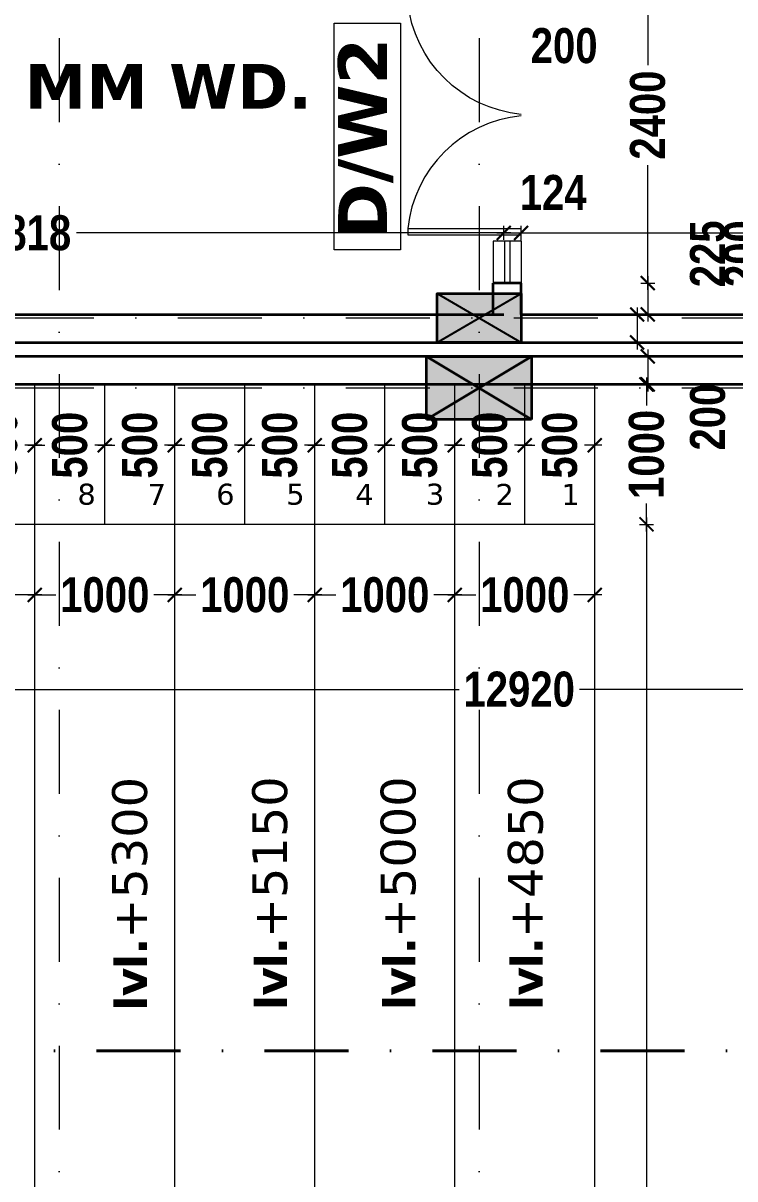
# Model space of a CAD drawing. Header units: millimetres. Extents: x -3092155 to 4513934, y -12317808 to 1850003.
# Drawn here: x -435773 to -430688, y -5690854 to -5682594 of the extents above; entities that cross this region are included whole.
import ezdxf

# ---------------------------------------------------------------- set-up
doc = ezdxf.new("R2010")
doc.units = ezdxf.units.MM
doc.header["$LTSCALE"] = 2
doc.header["$MEASUREMENT"] = 0
doc.header["$PDMODE"] = 34
doc.header["$PDSIZE"] = 500
doc.linetypes.add('DASHDOT', pattern=[1, 0.5, -0.25, 0, -0.25])
doc.linetypes.add('HIDDEN', pattern=[0.375, 0.25, -0.125])
for name, color, linetype, lineweight in [('coloumn', 10, 'Continuous', 35), ('D DIM', 250, 'Continuous', 9), ('DOOR', 27, 'Continuous', 5), ('DW2', 10, 'Continuous', 9), ('expen. jt.', 130, 'Continuous', 35), ('glass', 5, 'Continuous', 15), ('GRID', 251, 'DASHDOT', 5), ('PROJ', 251, 'HIDDEN', 5), ('SILL', 74, 'Continuous', 9), ('Step', 251, 'Continuous', 9), ('TEXT', 7, 'Continuous', 13), ('WAll', 250, 'Continuous', 35)]:
    doc.layers.add(name, color=color, linetype=linetype, lineweight=lineweight)
doc.styles.add('INNER DIM', font='ARIALNB.TTF', dxfattribs={"height": 250})
doc.styles.add('style2', font='verdana.ttf')
doc.dimstyles.new('external final', dxfattribs={"dimscale": 0, "dimtxt": 250, "dimasz": 100, "dimexe": 50, "dimexo": 50, "dimgap": 50, "dimtad": 0, "dimdec": 0, "dimzin": 0, "dimdsep": 46, "dimtxsty": 'INNER DIM', "dimblk": 'ARCHTICK', "dimcen": 100, "dimdle": 50, "dimclrd": 256, "dimclre": 256, "dimclrt": 256, "dimadec": 0, "dimazin": 0, "dimtfac": 1, "dimtdec": 0, "dimtix": 1, "dimtmove": 1, "dimatfit": 3, "dimfxl": 50, "dimfxlon": 1, "dimtolj": 1, "dimtzin": 0, "dimlwd": -1, "dimlwe": -1, "dimarcsym": 1})
doc.dimstyles.new('INNER DIM', dxfattribs={"dimscale": 0, "dimtxt": 250, "dimasz": 100, "dimexe": 50, "dimexo": 50, "dimgap": 50, "dimtad": 0, "dimdec": 0, "dimzin": 0, "dimdsep": 46, "dimtxsty": 'INNER DIM', "dimblk": 'ARCHTICK', "dimcen": 100, "dimdle": 50, "dimclrd": 256, "dimclre": 256, "dimclrt": 256, "dimadec": 0, "dimazin": 0, "dimtfac": 1, "dimtdec": 0, "dimtix": 1, "dimtmove": 2, "dimatfit": 3, "dimfxl": 50, "dimfxlon": 1, "dimtolj": 1, "dimtzin": 0, "dimlwd": -1, "dimlwe": -1, "dimarcsym": 1})

# ---------------------------------------------------------------- blocks, each defined once
blk = doc.blocks.new('1000 DOOR R')
at = {"layer": 'DOOR', "color": 252, "ltscale": 200}
for p, q in [((-900, -900), (0, -900)), ((-900, -900), (-900, -950)), ((0, -1000), (0, -900)), ((-900, -950), (0, -950))]:
    blk.add_line(p, q, dxfattribs=at)
blk.add_arc((96.2, -1003), 1001.5, 95.46124, 174.09882, dxfattribs=at)
blk = doc.blocks.new('A$C44E84F5B')
at = {"layer": 'SILL', "ltscale": 0.1, "extrusion": (0, 0, -1), "xscale": -0.8999999999990947, "yscale": 0.8999999999990947, "zscale": -0.900000000403865, "rotation": 180}
blk.add_blockref('1000 DOOR R', (0, 900), dxfattribs=at)
at = {"layer": 'SILL', "ltscale": 0.1, "extrusion": (0, 0, -1), "xscale": 0.8999999999990947, "yscale": 0.8999999999990947, "zscale": -0.900000000403865}
blk.add_blockref('1000 DOOR R', (0, 900), dxfattribs=at)
blk = doc.blocks.new('_ArchTick')
at = {"color": 0, "linetype": 'ByBlock', "const_width": 0.15}
blk.add_lwpolyline([(-0.5, -0.5), (0.5, 0.5)], dxfattribs=at)
blk = doc.blocks.new('*D666')
at = {"layer": 'D DIM', "ltscale": 100, "transparency": 16777216}
for p, q in [((-432465.1, -5682396.7), (-432165.1, -5682396.7)), ((-432415.1, -5682346.7), (-432415.1, -5682446.7)), ((-432215.1, -5682346.7), (-432215.1, -5682446.7))]:
    blk.add_line(p, q, dxfattribs=at)
at = {"layer": 'Defpoints', "color": 0, "lineweight": 50, "ltscale": 100, "transparency": 16777216}
for p in [(-432415.1, -5682051.2), (-432215.1, -5682051.2), (-432215.1, -5682396.7)]:
    blk.add_point(p, dxfattribs=at)
at = {"layer": 'D DIM', "ltscale": 100, "transparency": 16777216, "xscale": 100, "yscale": 100, "zscale": 100, "rotation": 180}
blk.add_blockref('_ArchTick', (-432415.1, -5682396.7), dxfattribs=at)
at = {"layer": 'D DIM', "ltscale": 100, "transparency": 16777216, "xscale": 100, "yscale": 100, "zscale": 100}
blk.add_blockref('_ArchTick', (-432215.1, -5682396.7), dxfattribs=at)
at = {"layer": 'D DIM', "ltscale": 100, "transparency": 16777216, "insert": (-431908, -5682756.3), "char_height": 250, "attachment_point": 5, "style": 'INNER DIM'}
blk.add_mtext('\\A1;200', dxfattribs=at)
blk = doc.blocks.new('*D678')
at = {"layer": 'D DIM', "ltscale": 100, "transparency": 16777216}
for p, q in [((-439156.7, -5684143.8), (-439156.7, -5684043.8)), ((-432338.9, -5684143.8), (-432338.9, -5684043.8)), ((-439206.7, -5684093.8), (-436104, -5684093.8)), ((-432288.9, -5684093.8), (-435391.6, -5684093.8))]:
    blk.add_line(p, q, dxfattribs=at)
at = {"layer": 'Defpoints', "color": 0, "lineweight": 50, "ltscale": 100, "transparency": 16777216}
for p in [(-432338.9, -5684093.8), (-432338.9, -5684451.2), (-439156.7, -5684676.2)]:
    blk.add_point(p, dxfattribs=at)
at = {"layer": 'D DIM', "ltscale": 100, "transparency": 16777216, "xscale": 100, "yscale": 100, "zscale": 100, "rotation": 180}
blk.add_blockref('_ArchTick', (-439156.7, -5684093.8), dxfattribs=at)
at = {"layer": 'D DIM', "ltscale": 100, "transparency": 16777216, "xscale": 100, "yscale": 100, "zscale": 100}
blk.add_blockref('_ArchTick', (-432338.9, -5684093.8), dxfattribs=at)
at = {"layer": 'D DIM', "ltscale": 100, "transparency": 16777216, "insert": (-435747.8, -5684093.8), "char_height": 250, "attachment_point": 5, "style": 'INNER DIM'}
blk.add_mtext('\\A1;6818', dxfattribs=at)
blk = doc.blocks.new('*D679')
at = {"layer": 'D DIM', "ltscale": 100, "transparency": 16777216}
for p, q in [((-432338.9, -5684143.8), (-432338.9, -5684043.8)), ((-432215.1, -5684143.8), (-432215.1, -5684043.8)), ((-432388.9, -5684093.8), (-432165.1, -5684093.8))]:
    blk.add_line(p, q, dxfattribs=at)
at = {"layer": 'Defpoints', "color": 0, "lineweight": 50, "ltscale": 100, "transparency": 16777216}
for p in [(-432215.1, -5684093.8), (-432338.9, -5684451.2), (-432215.1, -5684451.2)]:
    blk.add_point(p, dxfattribs=at)
at = {"layer": 'D DIM', "ltscale": 100, "transparency": 16777216, "xscale": 100, "yscale": 100, "zscale": 100, "rotation": 180}
blk.add_blockref('_ArchTick', (-432338.9, -5684093.8), dxfattribs=at)
at = {"layer": 'D DIM', "ltscale": 100, "transparency": 16777216, "xscale": 100, "yscale": 100, "zscale": 100}
blk.add_blockref('_ArchTick', (-432215.1, -5684093.8), dxfattribs=at)
at = {"layer": 'D DIM', "ltscale": 100, "transparency": 16777216, "insert": (-431985.7, -5683804.2), "char_height": 250, "attachment_point": 5, "style": 'INNER DIM'}
blk.add_mtext('\\A1;124', dxfattribs=at)
blk = doc.blocks.new('*D680')
at = {"layer": 'D DIM', "ltscale": 100, "transparency": 16777216}
for p, q in [((-432215.1, -5684143.8), (-432215.1, -5684043.8)), ((-425569.3, -5684143.8), (-425569.3, -5684043.8)), ((-432265.1, -5684093.8), (-429249.7, -5684093.8)), ((-425519.3, -5684093.8), (-428534.7, -5684093.8))]:
    blk.add_line(p, q, dxfattribs=at)
at = {"layer": 'Defpoints', "color": 0, "lineweight": 50, "ltscale": 100, "transparency": 16777216}
for p in [(-425569.3, -5684093.8), (-432215.1, -5684451.2), (-425569.3, -5684676.2)]:
    blk.add_point(p, dxfattribs=at)
at = {"layer": 'D DIM', "ltscale": 100, "transparency": 16777216, "xscale": 100, "yscale": 100, "zscale": 100, "rotation": 180}
blk.add_blockref('_ArchTick', (-432215.1, -5684093.8), dxfattribs=at)
at = {"layer": 'D DIM', "ltscale": 100, "transparency": 16777216, "xscale": 100, "yscale": 100, "zscale": 100}
blk.add_blockref('_ArchTick', (-425569.3, -5684093.8), dxfattribs=at)
at = {"layer": 'D DIM', "ltscale": 100, "transparency": 16777216, "insert": (-428892.2, -5684093.8), "char_height": 250, "attachment_point": 5, "style": 'INNER DIM'}
blk.add_mtext('\\A1;6646', dxfattribs=at)
blk = doc.blocks.new('*D213')
at = {"layer": 'D DIM', "ltscale": 100, "transparency": 16777216}
for p, q in [((-438739.3, -5687355.4), (-432659, -5687355.4)), ((-438689.3, -5687305.4), (-438689.3, -5687405.4)), ((-425718.9, -5687355.4), (-431799.2, -5687355.4)), ((-425768.9, -5687305.4), (-425768.9, -5687405.4))]:
    blk.add_line(p, q, dxfattribs=at)
at = {"layer": 'Defpoints', "color": 0, "lineweight": 50, "ltscale": 100, "transparency": 16777216}
for p in [(-438689.3, -5687157.6), (-425768.9, -5687157.6), (-425768.9, -5687355.4)]:
    blk.add_point(p, dxfattribs=at)
at = {"layer": 'D DIM', "ltscale": 100, "transparency": 16777216, "xscale": 100, "yscale": 100, "zscale": 100, "rotation": 180}
blk.add_blockref('_ArchTick', (-438689.3, -5687355.4), dxfattribs=at)
at = {"layer": 'D DIM', "ltscale": 100, "transparency": 16777216, "xscale": 100, "yscale": 100, "zscale": 100}
blk.add_blockref('_ArchTick', (-425768.9, -5687355.4), dxfattribs=at)
at = {"layer": 'D DIM', "ltscale": 100, "transparency": 16777216, "insert": (-432229.1, -5687355.4), "char_height": 250, "attachment_point": 5, "style": 'INNER DIM'}
blk.add_mtext('\\A1;12920', dxfattribs=at)
blk = doc.blocks.new('*D730')
at = {"layer": 'D DIM', "ltscale": 100, "transparency": 16777216}
for p, q in [((-438689.1, 360.6), (-438689.1, 460.6)), ((998.8, 360.6), (998.8, 460.6)), ((1048.8, 410.6), (-438739.1, 410.6))]:
    blk.add_line(p, q, dxfattribs=at)
at = {"layer": 'Defpoints', "color": 0, "lineweight": 50, "ltscale": 100, "transparency": 16777216}
for p in [(-438689.1, 410.6), (998.8, 0), (-438689.1, -5723126.2)]:
    blk.add_point(p, dxfattribs=at)
at = {"layer": 'D DIM', "ltscale": 100, "transparency": 16777216, "xscale": 100, "yscale": 100, "zscale": 100, "rotation": 180}
blk.add_blockref('_ArchTick', (-438689.1, 410.6), dxfattribs=at)
at = {"layer": 'D DIM', "ltscale": 100, "transparency": 16777216, "xscale": 100, "yscale": 100, "zscale": 100}
blk.add_blockref('_ArchTick', (998.8, 410.6), dxfattribs=at)
at = {"layer": 'D DIM', "ltscale": 100, "transparency": 16777216, "insert": (1326.5, 835.2), "char_height": 250, "attachment_point": 5, "style": 'INNER DIM'}
blk.add_mtext('\\A1;439688', dxfattribs=at)
blk = doc.blocks.new('*D288')
at = {"layer": 'D DIM', "ltscale": 100, "transparency": 16777216}
for p, q in [((-431310.8, -5682001.2), (-431310.8, -5682893.2)), ((-431360.8, -5682051.2), (-431260.8, -5682051.2)), ((-431310.8, -5684501.2), (-431310.8, -5683609.2)), ((-431360.8, -5684451.2), (-431260.8, -5684451.2))]:
    blk.add_line(p, q, dxfattribs=at)
at = {"layer": 'Defpoints', "color": 0, "lineweight": 50, "ltscale": 100, "transparency": 16777216}
for p in [(-432138.9, -5682051.2), (-432138.9, -5684451.2), (-431310.8, -5684451.2)]:
    blk.add_point(p, dxfattribs=at)
at = {"layer": 'D DIM', "ltscale": 100, "transparency": 16777216, "xscale": 100, "yscale": 100, "zscale": 100}
for p, rotation in [((-431310.8, -5682051.2), 90), ((-431310.8, -5684451.2), 270)]:
    blk.add_blockref('_ArchTick', p, dxfattribs=dict(at, rotation=rotation))
at = {"layer": 'D DIM', "ltscale": 100, "transparency": 16777216, "insert": (-431310.8, -5683251.2), "char_height": 250, "attachment_point": 5, "rotation": 90, "style": 'INNER DIM'}
blk.add_mtext('\\A1;2400', dxfattribs=at)
blk = doc.blocks.new('*D767')
at = {"layer": 'D DIM', "ltscale": 100, "transparency": 16777216}
for p, q in [((-431360.8, -5684451.2), (-431260.8, -5684451.2)), ((-431310.8, -5684401.2), (-431310.8, -5684726.2)), ((-431360.8, -5684676.2), (-431260.8, -5684676.2))]:
    blk.add_line(p, q, dxfattribs=at)
at = {"layer": 'Defpoints', "color": 0, "lineweight": 50, "ltscale": 100, "transparency": 16777216}
for p in [(-432138.9, -5684451.2), (-432215.1, -5684676.2), (-431310.8, -5684676.2)]:
    blk.add_point(p, dxfattribs=at)
at = {"layer": 'D DIM', "ltscale": 100, "transparency": 16777216, "xscale": 100, "yscale": 100, "zscale": 100}
for p, rotation in [((-431310.8, -5684451.2), 90), ((-431310.8, -5684676.2), 270)]:
    blk.add_blockref('_ArchTick', p, dxfattribs=dict(at, rotation=rotation))
at = {"layer": 'D DIM', "ltscale": 100, "transparency": 16777216, "insert": (-430882, -5684242.9), "char_height": 250, "attachment_point": 5, "rotation": 90, "style": 'INNER DIM'}
blk.add_mtext('\\A1;225', dxfattribs=at)
blk = doc.blocks.new('*D768')
at = {"layer": 'D DIM', "ltscale": 100, "transparency": 16777216}
for p, q in [((-431386.2, -5684626.2), (-431386.2, -5684926.2)), ((-431436.2, -5684676.2), (-431336.2, -5684676.2)), ((-431436.2, -5684876.2), (-431336.2, -5684876.2))]:
    blk.add_line(p, q, dxfattribs=at)
at = {"layer": 'Defpoints', "color": 0, "lineweight": 50, "ltscale": 100, "transparency": 16777216}
for p in [(-432215.1, -5684676.2), (-432214.3, -5684876.2), (-431386.2, -5684876.2)]:
    blk.add_point(p, dxfattribs=at)
at = {"layer": 'D DIM', "ltscale": 100, "transparency": 16777216, "xscale": 100, "yscale": 100, "zscale": 100}
for p, rotation in [((-431386.2, -5684676.2), 90), ((-431386.2, -5684876.2), 270)]:
    blk.add_blockref('_ArchTick', p, dxfattribs=dict(at, rotation=rotation))
at = {"layer": 'D DIM', "ltscale": 100, "transparency": 16777216, "insert": (-430639.8, -5684241.1), "char_height": 250, "attachment_point": 5, "rotation": 90, "style": 'INNER DIM'}
blk.add_mtext('\\A1;200', dxfattribs=at)
blk = doc.blocks.new('*D289')
at = {"layer": 'D DIM', "ltscale": 100, "transparency": 16777216}
for p, q in [((-431360.8, -5684976.2), (-431260.8, -5684976.2)), ((-431310.8, -5684926.2), (-431310.8, -5685226.2)), ((-431360.8, -5685176.2), (-431260.8, -5685176.2))]:
    blk.add_line(p, q, dxfattribs=at)
at = {"layer": 'Defpoints', "color": 0, "lineweight": 50, "ltscale": 100, "transparency": 16777216}
for p in [(-432139.3, -5684976.2), (-432139.3, -5685176.2), (-431310.8, -5685176.2)]:
    blk.add_point(p, dxfattribs=at)
at = {"layer": 'D DIM', "ltscale": 100, "transparency": 16777216, "xscale": 100, "yscale": 100, "zscale": 100}
for p, rotation in [((-431310.8, -5684976.2), 90), ((-431310.8, -5685176.2), 270)]:
    blk.add_blockref('_ArchTick', p, dxfattribs=dict(at, rotation=rotation))
at = {"layer": 'D DIM', "ltscale": 100, "transparency": 16777216, "insert": (-430882, -5685409.6), "char_height": 250, "attachment_point": 5, "rotation": 90, "style": 'INNER DIM'}
blk.add_mtext('\\A1;200', dxfattribs=at)
blk = doc.blocks.new('*D290')
at = {"layer": 'D DIM', "ltscale": 100, "transparency": 16777216}
for p, q in [((-430347.3, -5685126.2), (-430347.3, -5690771.4)), ((-430397.3, -5685176.2), (-430297.3, -5685176.2)), ((-430347.3, -5697276.2), (-430347.3, -5691631.1)), ((-430397.3, -5697226.2), (-430297.3, -5697226.2))]:
    blk.add_line(p, q, dxfattribs=at)
at = {"layer": 'Defpoints', "color": 0, "lineweight": 50, "ltscale": 100, "transparency": 16777216}
for p in [(-432139.3, -5685176.2), (-432139.3, -5697226.2), (-430347.3, -5697226.2)]:
    blk.add_point(p, dxfattribs=at)
at = {"layer": 'D DIM', "ltscale": 100, "transparency": 16777216, "xscale": 100, "yscale": 100, "zscale": 100}
for p, rotation in [((-430347.3, -5685176.2), 90), ((-430347.3, -5697226.2), 270)]:
    blk.add_blockref('_ArchTick', p, dxfattribs=dict(at, rotation=rotation))
at = {"layer": 'D DIM', "ltscale": 100, "transparency": 16777216, "insert": (-430347.3, -5691201.2), "char_height": 250, "attachment_point": 5, "rotation": 90, "style": 'INNER DIM'}
blk.add_mtext('\\A1;12050', dxfattribs=at)
blk = doc.blocks.new('*D450')
at = {"layer": 'D DIM', "ltscale": 100, "transparency": 16777216}
for p, q in [((-431319.4, -5686126.2), (-431319.4, -5691730.6)), ((-431369.4, -5686176.2), (-431269.4, -5686176.2)), ((-431319.4, -5696276.4), (-431319.4, -5692590.3)), ((-431369.4, -5696226.4), (-431269.4, -5696226.4))]:
    blk.add_line(p, q, dxfattribs=at)
at = {"layer": 'Defpoints', "color": 0, "lineweight": 50, "ltscale": 100, "transparency": 16777216}
for p in [(-431689.3, -5686176.2), (-431319.4, -5686176.2), (-431957.4, -5696226.4)]:
    blk.add_point(p, dxfattribs=at)
at = {"layer": 'D DIM', "ltscale": 100, "transparency": 16777216, "xscale": 100, "yscale": 100, "zscale": 100}
for p, rotation in [((-431319.4, -5686176.2), 90), ((-431319.4, -5696226.4), 270)]:
    blk.add_blockref('_ArchTick', p, dxfattribs=dict(at, rotation=rotation))
at = {"layer": 'D DIM', "ltscale": 100, "transparency": 16777216, "insert": (-431319.4, -5692160.4), "char_height": 250, "attachment_point": 5, "rotation": 90, "style": 'INNER DIM'}
blk.add_mtext('\\A1;10050', dxfattribs=at)
blk = doc.blocks.new('*D451')
at = {"layer": 'D DIM', "ltscale": 100, "transparency": 16777216}
for p, q in [((-431319.4, -5685126.2), (-431319.4, -5685326)), ((-431369.4, -5685176.2), (-431269.4, -5685176.2)), ((-431319.4, -5686226.2), (-431319.4, -5686026.5)), ((-431369.4, -5686176.2), (-431269.4, -5686176.2))]:
    blk.add_line(p, q, dxfattribs=at)
at = {"layer": 'Defpoints', "color": 0, "lineweight": 50, "ltscale": 100, "transparency": 16777216}
for p in [(-431689.3, -5685176.2), (-431319.4, -5685176.2), (-431689.3, -5686176.2)]:
    blk.add_point(p, dxfattribs=at)
at = {"layer": 'D DIM', "ltscale": 100, "transparency": 16777216, "xscale": 100, "yscale": 100, "zscale": 100}
for p, rotation in [((-431319.4, -5685176.2), 90), ((-431319.4, -5686176.2), 270)]:
    blk.add_blockref('_ArchTick', p, dxfattribs=dict(at, rotation=rotation))
at = {"layer": 'D DIM', "ltscale": 100, "transparency": 16777216, "insert": (-431319.4, -5685676.2), "char_height": 250, "attachment_point": 5, "rotation": 90, "style": 'INNER DIM'}
blk.add_mtext('\\A1;1000', dxfattribs=at)
blk = doc.blocks.new('*D454')
at = {"layer": 'D DIM', "ltscale": 100, "transparency": 16777216}
for p, q in [((-436739.3, -5686680.4), (-436539.5, -5686680.4)), ((-436689.3, -5686680.4), (-436689.3, -5686630.4)), ((-435639.3, -5686680.4), (-435839.1, -5686680.4)), ((-435689.3, -5686680.4), (-435689.3, -5686630.4))]:
    blk.add_line(p, q, dxfattribs=at)
at = {"layer": 'Defpoints', "color": 0, "lineweight": 50, "ltscale": 100, "transparency": 16777216}
for p in [(-436689.3, -5686680.4), (-435689.3, -5686680.4), (-435689.3, -5686680.4)]:
    blk.add_point(p, dxfattribs=at)
at = {"layer": 'D DIM', "ltscale": 100, "transparency": 16777216, "xscale": 100, "yscale": 100, "zscale": 100, "rotation": 180}
blk.add_blockref('_ArchTick', (-436689.3, -5686680.4), dxfattribs=at)
at = {"layer": 'D DIM', "ltscale": 100, "transparency": 16777216, "xscale": 100, "yscale": 100, "zscale": 100}
blk.add_blockref('_ArchTick', (-435689.3, -5686680.4), dxfattribs=at)
at = {"layer": 'D DIM', "ltscale": 100, "transparency": 16777216, "insert": (-436189.3, -5686680.4), "char_height": 250, "attachment_point": 5, "style": 'INNER DIM'}
blk.add_mtext('\\A1;1000', dxfattribs=at)
blk = doc.blocks.new('*D455')
at = {"layer": 'D DIM', "ltscale": 100, "transparency": 16777216}
for p, q in [((-435739.3, -5686680.4), (-435539.5, -5686680.4)), ((-435689.3, -5686680.4), (-435689.3, -5686630.4)), ((-434639.3, -5686680.4), (-434839.1, -5686680.4)), ((-434689.3, -5686680.4), (-434689.3, -5686630.4))]:
    blk.add_line(p, q, dxfattribs=at)
at = {"layer": 'Defpoints', "color": 0, "lineweight": 50, "ltscale": 100, "transparency": 16777216}
for p in [(-435689.3, -5686680.4), (-434689.3, -5686680.4), (-434689.3, -5686680.4)]:
    blk.add_point(p, dxfattribs=at)
at = {"layer": 'D DIM', "ltscale": 100, "transparency": 16777216, "xscale": 100, "yscale": 100, "zscale": 100, "rotation": 180}
blk.add_blockref('_ArchTick', (-435689.3, -5686680.4), dxfattribs=at)
at = {"layer": 'D DIM', "ltscale": 100, "transparency": 16777216, "xscale": 100, "yscale": 100, "zscale": 100}
blk.add_blockref('_ArchTick', (-434689.3, -5686680.4), dxfattribs=at)
at = {"layer": 'D DIM', "ltscale": 100, "transparency": 16777216, "insert": (-435189.3, -5686680.4), "char_height": 250, "attachment_point": 5, "style": 'INNER DIM'}
blk.add_mtext('\\A1;1000', dxfattribs=at)
blk = doc.blocks.new('*D456')
at = {"layer": 'D DIM', "ltscale": 100, "transparency": 16777216}
for p, q in [((-434739.3, -5686680.4), (-434539.5, -5686680.4)), ((-434689.3, -5686680.4), (-434689.3, -5686630.4)), ((-433639.3, -5686680.4), (-433839.1, -5686680.4)), ((-433689.3, -5686680.4), (-433689.3, -5686630.4))]:
    blk.add_line(p, q, dxfattribs=at)
at = {"layer": 'Defpoints', "color": 0, "lineweight": 50, "ltscale": 100, "transparency": 16777216}
for p in [(-434689.3, -5686680.4), (-433689.3, -5686680.4), (-433689.3, -5686680.4)]:
    blk.add_point(p, dxfattribs=at)
at = {"layer": 'D DIM', "ltscale": 100, "transparency": 16777216, "xscale": 100, "yscale": 100, "zscale": 100, "rotation": 180}
blk.add_blockref('_ArchTick', (-434689.3, -5686680.4), dxfattribs=at)
at = {"layer": 'D DIM', "ltscale": 100, "transparency": 16777216, "xscale": 100, "yscale": 100, "zscale": 100}
blk.add_blockref('_ArchTick', (-433689.3, -5686680.4), dxfattribs=at)
at = {"layer": 'D DIM', "ltscale": 100, "transparency": 16777216, "insert": (-434189.3, -5686680.4), "char_height": 250, "attachment_point": 5, "style": 'INNER DIM'}
blk.add_mtext('\\A1;1000', dxfattribs=at)
blk = doc.blocks.new('*D457')
at = {"layer": 'D DIM', "ltscale": 100, "transparency": 16777216}
for p, q in [((-433739.3, -5686680.4), (-433539.5, -5686680.4)), ((-433689.3, -5686680.4), (-433689.3, -5686630.4)), ((-432639.3, -5686680.4), (-432839.1, -5686680.4)), ((-432689.3, -5686680.4), (-432689.3, -5686630.4))]:
    blk.add_line(p, q, dxfattribs=at)
at = {"layer": 'Defpoints', "color": 0, "lineweight": 50, "ltscale": 100, "transparency": 16777216}
for p in [(-433689.3, -5686680.4), (-432689.3, -5686680.4), (-432689.3, -5686680.4)]:
    blk.add_point(p, dxfattribs=at)
at = {"layer": 'D DIM', "ltscale": 100, "transparency": 16777216, "xscale": 100, "yscale": 100, "zscale": 100, "rotation": 180}
blk.add_blockref('_ArchTick', (-433689.3, -5686680.4), dxfattribs=at)
at = {"layer": 'D DIM', "ltscale": 100, "transparency": 16777216, "xscale": 100, "yscale": 100, "zscale": 100}
blk.add_blockref('_ArchTick', (-432689.3, -5686680.4), dxfattribs=at)
at = {"layer": 'D DIM', "ltscale": 100, "transparency": 16777216, "insert": (-433189.3, -5686680.4), "char_height": 250, "attachment_point": 5, "style": 'INNER DIM'}
blk.add_mtext('\\A1;1000', dxfattribs=at)
blk = doc.blocks.new('*D458')
at = {"layer": 'D DIM', "ltscale": 100, "transparency": 16777216}
for p, q in [((-432739.3, -5686680.4), (-432539.5, -5686680.4)), ((-432689.3, -5686680.4), (-432689.3, -5686630.4)), ((-431639.3, -5686680.4), (-431839.1, -5686680.4)), ((-431689.3, -5686680.4), (-431689.3, -5686630.4))]:
    blk.add_line(p, q, dxfattribs=at)
at = {"layer": 'Defpoints', "color": 0, "lineweight": 50, "ltscale": 100, "transparency": 16777216}
for p in [(-432689.3, -5686680.4), (-431689.3, -5686680.4), (-431689.3, -5686680.4)]:
    blk.add_point(p, dxfattribs=at)
at = {"layer": 'D DIM', "ltscale": 100, "transparency": 16777216, "xscale": 100, "yscale": 100, "zscale": 100, "rotation": 180}
blk.add_blockref('_ArchTick', (-432689.3, -5686680.4), dxfattribs=at)
at = {"layer": 'D DIM', "ltscale": 100, "transparency": 16777216, "xscale": 100, "yscale": 100, "zscale": 100}
blk.add_blockref('_ArchTick', (-431689.3, -5686680.4), dxfattribs=at)
at = {"layer": 'D DIM', "ltscale": 100, "transparency": 16777216, "insert": (-432189.3, -5686680.4), "char_height": 250, "attachment_point": 5, "style": 'INNER DIM'}
blk.add_mtext('\\A1;1000', dxfattribs=at)
blk = doc.blocks.new('*D463')
at = {"layer": 'D DIM', "ltscale": 100, "transparency": 16777216}
for p, q in [((-436239.3, -5685610.4), (-436116.9, -5685610.4)), ((-436189.3, -5685610.4), (-436189.3, -5685560.4)), ((-435639.3, -5685610.4), (-435761.7, -5685610.4)), ((-435689.3, -5685610.4), (-435689.3, -5685560.4))]:
    blk.add_line(p, q, dxfattribs=at)
at = {"layer": 'Defpoints', "color": 0, "lineweight": 50, "ltscale": 100, "transparency": 16777216}
for p in [(-436189.3, -5685610.4), (-435689.3, -5685610.4), (-435689.3, -5685610.4)]:
    blk.add_point(p, dxfattribs=at)
at = {"layer": 'D DIM', "ltscale": 100, "transparency": 16777216, "xscale": 100, "yscale": 100, "zscale": 100, "rotation": 180}
blk.add_blockref('_ArchTick', (-436189.3, -5685610.4), dxfattribs=at)
at = {"layer": 'D DIM', "ltscale": 100, "transparency": 16777216, "xscale": 100, "yscale": 100, "zscale": 100}
blk.add_blockref('_ArchTick', (-435689.3, -5685610.4), dxfattribs=at)
at = {"layer": 'D DIM', "ltscale": 100, "transparency": 16777216, "insert": (-435939.3, -5685610.4), "char_height": 250, "attachment_point": 5, "rotation": 90, "style": 'INNER DIM'}
blk.add_mtext('\\A1;500', dxfattribs=at)
blk = doc.blocks.new('*D464')
at = {"layer": 'D DIM', "ltscale": 100, "transparency": 16777216}
for p, q in [((-435739.3, -5685610.4), (-435616.9, -5685610.4)), ((-435689.3, -5685610.4), (-435689.3, -5685560.4)), ((-435139.3, -5685610.4), (-435261.7, -5685610.4)), ((-435189.3, -5685610.4), (-435189.3, -5685560.4))]:
    blk.add_line(p, q, dxfattribs=at)
at = {"layer": 'Defpoints', "color": 0, "lineweight": 50, "ltscale": 100, "transparency": 16777216}
for p in [(-435689.3, -5685610.4), (-435189.3, -5685610.4), (-435189.3, -5685610.4)]:
    blk.add_point(p, dxfattribs=at)
at = {"layer": 'D DIM', "ltscale": 100, "transparency": 16777216, "xscale": 100, "yscale": 100, "zscale": 100, "rotation": 180}
blk.add_blockref('_ArchTick', (-435689.3, -5685610.4), dxfattribs=at)
at = {"layer": 'D DIM', "ltscale": 100, "transparency": 16777216, "xscale": 100, "yscale": 100, "zscale": 100}
blk.add_blockref('_ArchTick', (-435189.3, -5685610.4), dxfattribs=at)
at = {"layer": 'D DIM', "ltscale": 100, "transparency": 16777216, "insert": (-435439.3, -5685610.4), "char_height": 250, "attachment_point": 5, "rotation": 90, "style": 'INNER DIM'}
blk.add_mtext('\\A1;500', dxfattribs=at)
blk = doc.blocks.new('*D465')
at = {"layer": 'D DIM', "ltscale": 100, "transparency": 16777216}
for p, q in [((-435239.3, -5685610.4), (-435116.9, -5685610.4)), ((-435189.3, -5685610.4), (-435189.3, -5685560.4)), ((-434639.3, -5685610.4), (-434761.7, -5685610.4)), ((-434689.3, -5685610.4), (-434689.3, -5685560.4))]:
    blk.add_line(p, q, dxfattribs=at)
at = {"layer": 'Defpoints', "color": 0, "lineweight": 50, "ltscale": 100, "transparency": 16777216}
for p in [(-435189.3, -5685610.4), (-434689.3, -5685610.4), (-434689.3, -5685610.4)]:
    blk.add_point(p, dxfattribs=at)
at = {"layer": 'D DIM', "ltscale": 100, "transparency": 16777216, "xscale": 100, "yscale": 100, "zscale": 100, "rotation": 180}
blk.add_blockref('_ArchTick', (-435189.3, -5685610.4), dxfattribs=at)
at = {"layer": 'D DIM', "ltscale": 100, "transparency": 16777216, "xscale": 100, "yscale": 100, "zscale": 100}
blk.add_blockref('_ArchTick', (-434689.3, -5685610.4), dxfattribs=at)
at = {"layer": 'D DIM', "ltscale": 100, "transparency": 16777216, "insert": (-434939.3, -5685610.4), "char_height": 250, "attachment_point": 5, "rotation": 90, "style": 'INNER DIM'}
blk.add_mtext('\\A1;500', dxfattribs=at)
blk = doc.blocks.new('*D466')
at = {"layer": 'D DIM', "ltscale": 100, "transparency": 16777216}
for p, q in [((-434739.3, -5685610.4), (-434616.9, -5685610.4)), ((-434689.3, -5685610.4), (-434689.3, -5685560.4)), ((-434139.3, -5685610.4), (-434261.7, -5685610.4)), ((-434189.3, -5685610.4), (-434189.3, -5685560.4))]:
    blk.add_line(p, q, dxfattribs=at)
at = {"layer": 'Defpoints', "color": 0, "lineweight": 50, "ltscale": 100, "transparency": 16777216}
for p in [(-434689.3, -5685610.4), (-434189.3, -5685610.4), (-434189.3, -5685610.4)]:
    blk.add_point(p, dxfattribs=at)
at = {"layer": 'D DIM', "ltscale": 100, "transparency": 16777216, "xscale": 100, "yscale": 100, "zscale": 100, "rotation": 180}
blk.add_blockref('_ArchTick', (-434689.3, -5685610.4), dxfattribs=at)
at = {"layer": 'D DIM', "ltscale": 100, "transparency": 16777216, "xscale": 100, "yscale": 100, "zscale": 100}
blk.add_blockref('_ArchTick', (-434189.3, -5685610.4), dxfattribs=at)
at = {"layer": 'D DIM', "ltscale": 100, "transparency": 16777216, "insert": (-434439.3, -5685610.4), "char_height": 250, "attachment_point": 5, "rotation": 90, "style": 'INNER DIM'}
blk.add_mtext('\\A1;500', dxfattribs=at)
blk = doc.blocks.new('*D467')
at = {"layer": 'D DIM', "ltscale": 100, "transparency": 16777216}
for p, q in [((-434239.3, -5685610.4), (-434116.9, -5685610.4)), ((-434189.3, -5685610.4), (-434189.3, -5685560.4)), ((-433639.3, -5685610.4), (-433761.7, -5685610.4)), ((-433689.3, -5685610.4), (-433689.3, -5685560.4))]:
    blk.add_line(p, q, dxfattribs=at)
at = {"layer": 'Defpoints', "color": 0, "lineweight": 50, "ltscale": 100, "transparency": 16777216}
for p in [(-434189.3, -5685610.4), (-433689.3, -5685610.4), (-433689.3, -5685610.4)]:
    blk.add_point(p, dxfattribs=at)
at = {"layer": 'D DIM', "ltscale": 100, "transparency": 16777216, "xscale": 100, "yscale": 100, "zscale": 100, "rotation": 180}
blk.add_blockref('_ArchTick', (-434189.3, -5685610.4), dxfattribs=at)
at = {"layer": 'D DIM', "ltscale": 100, "transparency": 16777216, "xscale": 100, "yscale": 100, "zscale": 100}
blk.add_blockref('_ArchTick', (-433689.3, -5685610.4), dxfattribs=at)
at = {"layer": 'D DIM', "ltscale": 100, "transparency": 16777216, "insert": (-433939.3, -5685610.4), "char_height": 250, "attachment_point": 5, "rotation": 90, "style": 'INNER DIM'}
blk.add_mtext('\\A1;500', dxfattribs=at)
blk = doc.blocks.new('*D468')
at = {"layer": 'D DIM', "ltscale": 100, "transparency": 16777216}
for p, q in [((-433739.3, -5685610.4), (-433616.9, -5685610.4)), ((-433689.3, -5685610.4), (-433689.3, -5685560.4)), ((-433139.3, -5685610.4), (-433261.7, -5685610.4)), ((-433189.3, -5685610.4), (-433189.3, -5685560.4))]:
    blk.add_line(p, q, dxfattribs=at)
at = {"layer": 'Defpoints', "color": 0, "lineweight": 50, "ltscale": 100, "transparency": 16777216}
for p in [(-433689.3, -5685610.4), (-433189.3, -5685610.4), (-433189.3, -5685610.4)]:
    blk.add_point(p, dxfattribs=at)
at = {"layer": 'D DIM', "ltscale": 100, "transparency": 16777216, "xscale": 100, "yscale": 100, "zscale": 100, "rotation": 180}
blk.add_blockref('_ArchTick', (-433689.3, -5685610.4), dxfattribs=at)
at = {"layer": 'D DIM', "ltscale": 100, "transparency": 16777216, "xscale": 100, "yscale": 100, "zscale": 100}
blk.add_blockref('_ArchTick', (-433189.3, -5685610.4), dxfattribs=at)
at = {"layer": 'D DIM', "ltscale": 100, "transparency": 16777216, "insert": (-433439.3, -5685610.4), "char_height": 250, "attachment_point": 5, "rotation": 90, "style": 'INNER DIM'}
blk.add_mtext('\\A1;500', dxfattribs=at)
blk = doc.blocks.new('*D469')
at = {"layer": 'D DIM', "ltscale": 100, "transparency": 16777216}
for p, q in [((-433239.3, -5685610.4), (-433116.9, -5685610.4)), ((-433189.3, -5685610.4), (-433189.3, -5685560.4)), ((-432639.3, -5685610.4), (-432761.7, -5685610.4)), ((-432689.3, -5685610.4), (-432689.3, -5685560.4))]:
    blk.add_line(p, q, dxfattribs=at)
at = {"layer": 'Defpoints', "color": 0, "lineweight": 50, "ltscale": 100, "transparency": 16777216}
for p in [(-433189.3, -5685610.4), (-432689.3, -5685610.4), (-432689.3, -5685610.4)]:
    blk.add_point(p, dxfattribs=at)
at = {"layer": 'D DIM', "ltscale": 100, "transparency": 16777216, "xscale": 100, "yscale": 100, "zscale": 100, "rotation": 180}
blk.add_blockref('_ArchTick', (-433189.3, -5685610.4), dxfattribs=at)
at = {"layer": 'D DIM', "ltscale": 100, "transparency": 16777216, "xscale": 100, "yscale": 100, "zscale": 100}
blk.add_blockref('_ArchTick', (-432689.3, -5685610.4), dxfattribs=at)
at = {"layer": 'D DIM', "ltscale": 100, "transparency": 16777216, "insert": (-432939.3, -5685610.4), "char_height": 250, "attachment_point": 5, "rotation": 90, "style": 'INNER DIM'}
blk.add_mtext('\\A1;500', dxfattribs=at)
blk = doc.blocks.new('*D470')
at = {"layer": 'D DIM', "ltscale": 100, "transparency": 16777216}
for p, q in [((-432739.3, -5685610.4), (-432616.9, -5685610.4)), ((-432689.3, -5685610.4), (-432689.3, -5685560.4)), ((-432139.3, -5685610.4), (-432261.7, -5685610.4)), ((-432189.3, -5685610.4), (-432189.3, -5685560.4))]:
    blk.add_line(p, q, dxfattribs=at)
at = {"layer": 'Defpoints', "color": 0, "lineweight": 50, "ltscale": 100, "transparency": 16777216}
for p in [(-432689.3, -5685610.4), (-432189.3, -5685610.4), (-432189.3, -5685610.4)]:
    blk.add_point(p, dxfattribs=at)
at = {"layer": 'D DIM', "ltscale": 100, "transparency": 16777216, "xscale": 100, "yscale": 100, "zscale": 100, "rotation": 180}
blk.add_blockref('_ArchTick', (-432689.3, -5685610.4), dxfattribs=at)
at = {"layer": 'D DIM', "ltscale": 100, "transparency": 16777216, "xscale": 100, "yscale": 100, "zscale": 100}
blk.add_blockref('_ArchTick', (-432189.3, -5685610.4), dxfattribs=at)
at = {"layer": 'D DIM', "ltscale": 100, "transparency": 16777216, "insert": (-432439.3, -5685610.4), "char_height": 250, "attachment_point": 5, "rotation": 90, "style": 'INNER DIM'}
blk.add_mtext('\\A1;500', dxfattribs=at)
blk = doc.blocks.new('*D471')
at = {"layer": 'D DIM', "ltscale": 100, "transparency": 16777216}
for p, q in [((-432239.3, -5685610.4), (-432116.9, -5685610.4)), ((-432189.3, -5685610.4), (-432189.3, -5685560.4)), ((-431639.3, -5685610.4), (-431761.7, -5685610.4)), ((-431689.3, -5685610.4), (-431689.3, -5685560.4))]:
    blk.add_line(p, q, dxfattribs=at)
at = {"layer": 'Defpoints', "color": 0, "lineweight": 50, "ltscale": 100, "transparency": 16777216}
for p in [(-432189.3, -5685610.4), (-431689.3, -5685610.4), (-431689.3, -5685610.4)]:
    blk.add_point(p, dxfattribs=at)
at = {"layer": 'D DIM', "ltscale": 100, "transparency": 16777216, "xscale": 100, "yscale": 100, "zscale": 100, "rotation": 180}
blk.add_blockref('_ArchTick', (-432189.3, -5685610.4), dxfattribs=at)
at = {"layer": 'D DIM', "ltscale": 100, "transparency": 16777216, "xscale": 100, "yscale": 100, "zscale": 100}
blk.add_blockref('_ArchTick', (-431689.3, -5685610.4), dxfattribs=at)
at = {"layer": 'D DIM', "ltscale": 100, "transparency": 16777216, "insert": (-431939.3, -5685610.4), "char_height": 250, "attachment_point": 5, "rotation": 90, "style": 'INNER DIM'}
blk.add_mtext('\\A1;500', dxfattribs=at)
blk = doc.blocks.new('F.F')
at = {"layer": 'coloumn', "ltscale": 100}
for points in [[(-204835.3, -5837856.2), (-204835.3, -5838206.2), (-205435.3, -5838206.2), (-205435.3, -5837856.2)], [(-204760.3, -5838756.2), (-204760.3, -5838306.2), (-205510.3, -5838306.2), (-205510.3, -5838756.2)]]:
    blk.add_hatch(color=256, dxfattribs=at).paths.add_polyline_path(points)
at = {"layer": 'coloumn', "lineweight": 25, "ltscale": 100}
for p, q in [((-205435.3, -5838206.2), (-204835.3, -5837856.2)), ((-205435.3, -5837856.2), (-204835.3, -5838206.2))]:
    blk.add_line(p, q, dxfattribs=at)
at = {"layer": 'coloumn', "ltscale": 100}
for p, q in [((-205510.3, -5838756.2), (-205510.3, -5838306.2)), ((-205510.3, -5838306.2), (-204760.3, -5838306.2)), ((-204760.3, -5838306.2), (-204760.3, -5838756.2)), ((-204760.3, -5838756.2), (-205510.3, -5838756.2))]:
    blk.add_line(p, q, dxfattribs=at)
blk.add_lwpolyline([(-204835.3, -5837856.2), (-204835.3, -5838206.2), (-205435.3, -5838206.2), (-205435.3, -5837856.2)], close=True, dxfattribs=at)
blk.add_lwpolyline([(-204760.3, -5838756.2), (-205510.3, -5838306.2), (-204760.3, -5838306.2), (-205510.3, -5838756.2)], dxfattribs=at)
blk = doc.blocks.new('GHYJHJH')
at = {"layer": 'Step', "ltscale": 100}
for p, q in [((-245804.3, -5663017.1), (-245804.3, -5650967.1)), ((-245304.3, -5651967.9), (-245304.3, -5650967.1)), ((-244804.3, -5663017.1), (-244804.3, -5650967.1)), ((-244304.3, -5651967.9), (-244304.3, -5650967.1)), ((-243804.3, -5663017.1), (-243804.3, -5650967.1)), ((-243304.3, -5651967.9), (-243304.3, -5650967.1)), ((-242804.3, -5663017.1), (-242804.3, -5650967.1)), ((-242304.3, -5651967.9), (-242304.3, -5650967.1)), ((-241804.3, -5663017.1), (-241804.3, -5650967.1))]:
    blk.add_line(p, q, dxfattribs=at)
at = {"layer": 'Step', "ltscale": 15000}
blk.add_line((-241804.3, -5651967.1), (-248804.3, -5651967.1), dxfattribs=at)

msp = doc.modelspace()

# ---------------------------------------------------------------- linework, layer by layer
at = {"layer": 'DW2', "ltscale": 100}
msp.add_lwpolyline([(-433076, -5682595), (-433076, -5684214.4), (-433551.6, -5684214.4), (-433551.6, -5682595)], close=True, dxfattribs=at)
at = {"layer": 'expen. jt.', "ltscale": 100}
for p, q in [((-438913.8, -5684876.2), (-393983.8, -5684876.2)), ((-438889.7, -5684876.2), (-393716.8, -5684876.2)), ((-393983.8, -5684976.2), (-438913.8, -5684976.2)), ((-393959.7, -5684976.2), (-438889.7, -5684976.2))]:
    msp.add_line(p, q, dxfattribs=at)
at = {"layer": 'glass', "ltscale": 100}
for p, q in [((-432335.1, -5684151.2), (-432335.1, -5684451.2)), ((-432295.1, -5684151.2), (-432295.1, -5684451.2))]:
    msp.add_line(p, q, dxfattribs=at)
at = {"layer": 'GRID', "color": 5, "ltscale": 600}
for p, q in [((-435514.7, -5657499.4), (-435514.7, -5742293.2)), ((-432514.7, -5657499.4), (-432514.7, -5742293.2))]:
    msp.add_line(p, q, dxfattribs=at)
at = {"layer": 'GRID', "color": 6, "ltscale": 600}
for p, q in [((-461068.9, -5684701.2), (-366441.5, -5684701.2)), ((-461068.9, -5685201.2), (-366441.5, -5685201.2))]:
    msp.add_line(p, q, dxfattribs=at)
at = {"layer": 'PROJ', "linetype": 'DASHDOT', "lineweight": 40, "ltscale": 600}
msp.add_line((-384245.2, -5689939.3), (-447944.2, -5689939.3), dxfattribs=at)
at = {"layer": 'SILL', "ltscale": 100}
for p, q in [((-432415.1, -5684151.2), (-432415.1, -5684451.2)), ((-432215.1, -5684151.2), (-432415.1, -5684151.2)), ((-432215.1, -5684151.2), (-432215.1, -5684451.2))]:
    msp.add_line(p, q, dxfattribs=at)
at = {"layer": 'WAll', "ltscale": 100}
for p, q in [((-432415.1, -5684676.2), (-432415.1, -5684451.2)), ((-432215.1, -5684451.2), (-432415.1, -5684451.2)), ((-432215.1, -5684676.2), (-432215.1, -5684451.2)), ((-439156.7, -5684676.2), (-432339.3, -5684676.2)), ((-432215.1, -5684676.2), (-425569.3, -5684676.2)), ((-439156.7, -5684876.2), (-426319.3, -5684876.2)), ((-438863.8, -5684876.2), (-426319.3, -5684876.2)), ((-425569.3, -5684976.2), (-438889.3, -5684976.2)), ((-425769.3, -5685176.2), (-438689.3, -5685176.2))]:
    msp.add_line(p, q, dxfattribs=at)

# ---------------------------------------------------------------- block references
at = {"layer": 'coloumn'}
msp.add_blockref('F.F', (-227379.8, 153330), dxfattribs=at)
at = {"layer": 'D DIM'}
msp.add_blockref('GHYJHJH', (-189885.4, -34209.1), dxfattribs=at)
at = {"layer": 'DOOR', "ltscale": 100, "xscale": -1}
msp.add_blockref('A$C44E84F5B', (-432215.1, -5684151.2), dxfattribs=at)

# ---------------------------------------------------------------- texts
at = {"layer": 'DW2', "ltscale": 0.1, "insert": (-433325.7, -5683417.8), "char_height": 350, "width": 1820.545, "attachment_point": 5, "rotation": 90, "style": 'style2'}
msp.add_mtext('\\A1;\\pxt11;{\\fVerdana|b1|i0|c0|p34;D/W2}', dxfattribs=at)
at = {"layer": 'TEXT', "ltscale": 0.1, "attachment_point": 5, "style": 'style2'}
for s, insert, char_height in [('{\\fVerdana|b1|i0|c0|p34;\\H1.2857x;CORRIDOR 2700 MM WD.\\H0.77778x;  }', (-436813.6, -5683048.7), 250), ('8', (-435319.2, -5685962), 150), ('6', (-434328, -5685962), 150), ('5', (-433827.6, -5685962), 150), ('3', (-432829.8, -5685962), 150), ('2', (-432333, -5685962), 150), ('7', (-434817.6, -5685962), 150), ('4', (-433333.8, -5685962), 150), ('1', (-431861.6, -5685962), 150)]:
    msp.add_mtext(s, dxfattribs=dict(at, insert=insert, char_height=char_height))
at = {"layer": 'TEXT', "ltscale": 0.1, "char_height": 230, "attachment_point": 5, "rotation": 90, "style": 'style2'}
for s, insert in [('{\\fVerdana|b1|i0|c0|p34;\\T0.95;lvl.\\fVerdana|b0|i0|c0|p34;\\H1.0833x;\\T1;+5300}', (-435010.1, -5688816.7)), ('{\\fVerdana|b1|i0|c0|p34;\\T0.95;lvl.\\fVerdana|b0|i0|c0|p34;\\H1.0833x;\\T1;+5150}', (-434009.3, -5688812.2)), ('{\\fVerdana|b1|i0|c0|p34;\\T0.95;lvl.\\fVerdana|b0|i0|c0|p34;\\H1.0833x;\\T1;+5000}', (-433092, -5688812.6)), ('{\\fVerdana|b1|i0|c0|p34;\\T0.95;lvl.\\fVerdana|b0|i0|c0|p34;\\H1.0833x;\\T1;+4850}', (-432182.9, -5688812.2))]:
    msp.add_mtext(s, dxfattribs=dict(at, insert=insert))

# ---------------------------------------------------------------- dimensions: what is measured, and where the dimension line sits
at = {"layer": 'D DIM', "ltscale": 100}
for base, p1, p2, picture, middle in [((-438689.1, 410.6), (998.8, 0), (-438689.1, -5723126.2), '*D730', (1326.5, 835.2)), ((-432215.1, -5682396.7), (-432415.1, -5682051.2), (-432215.1, -5682051.2), '*D666', (-431908, -5682756.3)), ((-432215.1, -5684093.8), (-432338.9, -5684451.2), (-432215.1, -5684451.2), '*D679', (-431985.7, -5683804.2))]:
    dim = msp.add_linear_dim(base=base, p1=p1, p2=p2, dimstyle='INNER DIM', override={"dimscale": 1}, dxfattribs=at)
    dim.commit()
    dim.dimension.update_dxf_attribs({"geometry": picture, "text_midpoint": middle, "dimtype": 160})
for base, p1, p2, angle, dimstyle, picture, middle in [((-431310.8, -5684451.2), (-432138.9, -5682051.2), (-432138.9, -5684451.2), 90, 'INNER DIM', '*D288', (-431310.8, -5683251.2)), ((-430347.3, -5697226.2), (-432139.3, -5685176.2), (-432139.3, -5697226.2), 90, 'INNER DIM', '*D290', (-430347.3, -5691201.2)), ((-431319.4, -5685176.2), (-431689.3, -5686176.2), (-431689.3, -5685176.2), 270, 'external final', '*D451', (-431319.4, -5685676.2))]:
    dim = msp.add_linear_dim(base=base, p1=p1, p2=p2, angle=angle, dimstyle=dimstyle, override={"dimscale": 1}, dxfattribs=at)
    dim.commit()
    dim.dimension.update_dxf_attribs({"geometry": picture, "text_midpoint": middle})
for base, p1, p2, dimstyle, picture, middle in [((-432338.9, -5684093.8), (-439156.7, -5684676.2), (-432338.9, -5684451.2), 'INNER DIM', '*D678', (-435747.8, -5684093.8)), ((-425569.3, -5684093.8), (-432215.1, -5684451.2), (-425569.3, -5684676.2), 'INNER DIM', '*D680', (-428892.2, -5684093.8)), ((-435689.3, -5686680.4), (-436689.3, -5686680.4), (-435689.3, -5686680.4), 'external final', '*D454', (-436189.3, -5686680.4)), ((-434689.3, -5686680.4), (-435689.3, -5686680.4), (-434689.3, -5686680.4), 'external final', '*D455', (-435189.3, -5686680.4)), ((-433689.3, -5686680.4), (-434689.3, -5686680.4), (-433689.3, -5686680.4), 'external final', '*D456', (-434189.3, -5686680.4)), ((-432689.3, -5686680.4), (-433689.3, -5686680.4), (-432689.3, -5686680.4), 'external final', '*D457', (-433189.3, -5686680.4)), ((-431689.3, -5686680.4), (-432689.3, -5686680.4), (-431689.3, -5686680.4), 'external final', '*D458', (-432189.3, -5686680.4)), ((-425768.9, -5687355.4), (-438689.3, -5687157.6), (-425768.9, -5687157.6), 'INNER DIM', '*D213', (-432229.1, -5687355.4))]:
    dim = msp.add_linear_dim(base=base, p1=p1, p2=p2, dimstyle=dimstyle, override={"dimscale": 1}, dxfattribs=at)
    dim.commit()
    dim.dimension.update_dxf_attribs({"geometry": picture, "text_midpoint": middle})
for base, p1, p2, angle, dimstyle, picture, middle in [((-431386.2, -5684876.2), (-432215.1, -5684676.2), (-432214.3, -5684876.2), 90, 'INNER DIM', '*D768', (-430639.8, -5684241.1)), ((-431310.8, -5684676.2), (-432138.9, -5684451.2), (-432215.1, -5684676.2), 90, 'INNER DIM', '*D767', (-430882, -5684242.9)), ((-431310.8, -5685176.2), (-432139.3, -5684976.2), (-432139.3, -5685176.2), 90, 'INNER DIM', '*D289', (-430882, -5685409.6)), ((-431319.4, -5686176.2), (-431957.4, -5696226.4), (-431689.3, -5686176.2), 270, 'external final', '*D450', (-431319.4, -5692160.4))]:
    dim = msp.add_linear_dim(base=base, p1=p1, p2=p2, angle=angle, dimstyle=dimstyle, override={"dimscale": 1}, dxfattribs=at)
    dim.commit()
    dim.dimension.update_dxf_attribs({"geometry": picture, "text_midpoint": middle, "dimtype": 160})
for base, p1, p2, picture, middle in [((-435689.3, -5685610.4), (-436189.3, -5685610.4), (-435689.3, -5685610.4), '*D463', (-435939.3, -5685610.4)), ((-435189.3, -5685610.4), (-435689.3, -5685610.4), (-435189.3, -5685610.4), '*D464', (-435439.3, -5685610.4)), ((-434689.3, -5685610.4), (-435189.3, -5685610.4), (-434689.3, -5685610.4), '*D465', (-434939.3, -5685610.4)), ((-434189.3, -5685610.4), (-434689.3, -5685610.4), (-434189.3, -5685610.4), '*D466', (-434439.3, -5685610.4)), ((-433689.3, -5685610.4), (-434189.3, -5685610.4), (-433689.3, -5685610.4), '*D467', (-433939.3, -5685610.4)), ((-433189.3, -5685610.4), (-433689.3, -5685610.4), (-433189.3, -5685610.4), '*D468', (-433439.3, -5685610.4)), ((-432689.3, -5685610.4), (-433189.3, -5685610.4), (-432689.3, -5685610.4), '*D469', (-432939.3, -5685610.4)), ((-432189.3, -5685610.4), (-432689.3, -5685610.4), (-432189.3, -5685610.4), '*D470', (-432439.3, -5685610.4)), ((-431689.3, -5685610.4), (-432189.3, -5685610.4), (-431689.3, -5685610.4), '*D471', (-431939.3, -5685610.4))]:
    dim = msp.add_linear_dim(base=base, p1=p1, p2=p2, dimstyle='external final', override={"dimscale": 1}, dxfattribs=at)
    dim.commit()
    dim.dimension.update_dxf_attribs({"geometry": picture, "text_midpoint": middle, "text_rotation": 90})

doc.saveas('drawing.dxf')
